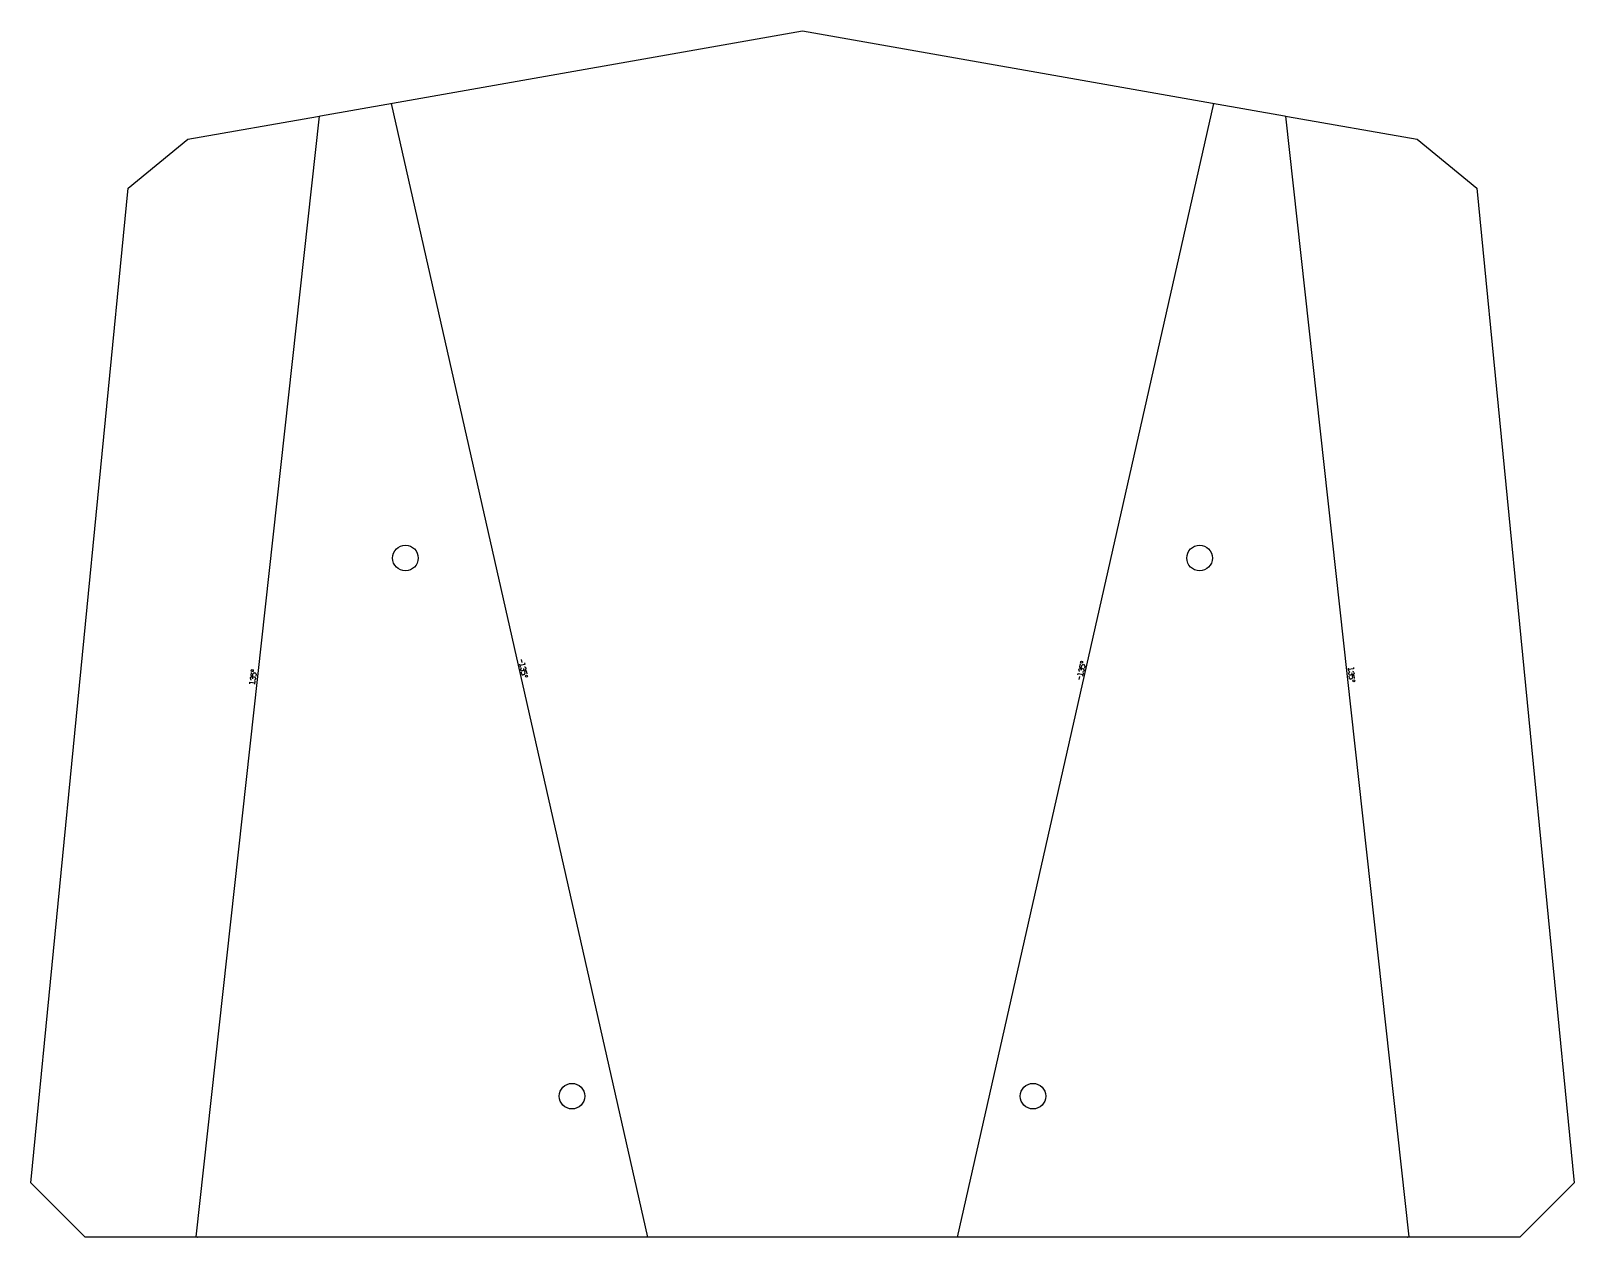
# Model space of a CAD drawing. Header units: millimetres. Extents: x 0 to 602, y 0 to 471.
import ezdxf

# ---------------------------------------------------------------- set-up
doc = ezdxf.new("R2010")
doc.units = ezdxf.units.MM
for name, color, linetype in [('Unfold018_Sketch', 7, 'CONTINUOUS'), ('Unfold018_Sketch_Bend_Labels', 7, 'CONTINUOUS'), ('Unfold018_Sketch_Bends', 7, 'CONTINUOUS'), ('Unfold018_Sketch_Holes', 7, 'CONTINUOUS')]:
    doc.layers.add(name, color=color, linetype=linetype)

msp = doc.modelspace()

# ---------------------------------------------------------------- linework, layer by layer
at = {"layer": 'Unfold018_Sketch'}
for p, q in [((141.09, 442.5), (301.09, 470.72)), ((301.09, 470.72), (461.09, 442.5)), ((112.97, 437.55), (141.15, 442.52)), ((141.15, 442.52), (141.09, 442.5)), ((461.09, 442.5), (461.03, 442.52)), ((461.03, 442.52), (489.21, 437.55)), ((61.21, 428.4), (111.9, 437.34)), ((111.9, 437.34), (112.97, 437.55)), ((489.21, 437.55), (490.27, 437.34)), ((490.27, 437.34), (540.97, 428.4)), ((38.03, 409.36), (61.21, 428.4)), ((540.97, 428.4), (564.15, 409.36)), ((0, 21.22), (38.03, 409.36)), ((564.15, 409.36), (602.18, 21.22)), ((21.21, 0.01), (0, 21.22)), ((602.18, 21.22), (580.97, 0.01)), ((65, 0.01), (21.21, 0.01)), ((240.02, 0.01), (64.94, 0.01)), ((64.94, 0.01), (65, 0.01)), ((241.09, 0), (240.02, 0.01)), ((301.09, 0), (241.09, 0)), ((361.09, 0), (301.09, 0)), ((362.16, 0.01), (361.09, 0)), ((537.24, 0.01), (362.16, 0.01)), ((580.97, 0.01), (537.18, 0.01)), ((537.18, 0.01), (537.24, 0.01))]:
    msp.add_line(p, q, dxfattribs=at)
at = {"layer": 'Unfold018_Sketch_Bend_Labels'}
for p, q in [((190.71, 223.63), (190.97, 222.46)), ((192.79, 223.48), (190.84, 223.04)), ((191.33, 225.41), (191.59, 224.24)), ((192.66, 224.07), (192.79, 223.48)), ((409.43, 223.68), (409.17, 222.51)), ((409.95, 222.33), (410.13, 223.11)), ((410.61, 223.41), (411, 223.32)), ((411.3, 222.85), (411.12, 222.06)), ((85.66, 217.94), (85.7, 218.33)), ((85.92, 220.32), (85.79, 219.13)), ((85.79, 219.13), (86.58, 219.04)), ((86.5, 218.25), (86.45, 217.85)), ((86.58, 219.04), (86.67, 219.84)), ((86.94, 218.6), (87.33, 218.56)), ((87.11, 220.19), (87.51, 220.15)), ((87.43, 215.73), (87.56, 216.92)), ((87.69, 218.12), (87.64, 217.72)), ((87.86, 219.71), (87.78, 218.91)), ((191.23, 221.28), (191.15, 221.67)), ((191.59, 219.72), (191.41, 220.5)), ((192.1, 221.07), (191.71, 220.98)), ((192.46, 219.51), (192.07, 219.42)), ((192.4, 221.55), (192.32, 221.94)), ((193.36, 220.95), (192.58, 220.77)), ((192.58, 220.77), (192.76, 219.99)), ((193.1, 222.12), (193.18, 221.73)), ((193.63, 219.77), (193.36, 220.95)), ((408.46, 219.38), (408.6, 219.97)), ((408.6, 219.97), (410.55, 219.53)), ((408.91, 221.34), (408.99, 221.73)), ((409.09, 217.6), (409.35, 218.77)), ((409.17, 222.51), (409.95, 222.33)), ((409.77, 221.55), (409.69, 221.16)), ((410.25, 221.85), (410.64, 221.76)), ((410.42, 218.94), (410.68, 220.11)), ((410.94, 221.28), (410.86, 220.89)), ((514.05, 222.09), (514.18, 220.9)), ((516.11, 221.71), (514.12, 221.5)), ((514.32, 219.71), (514.27, 220.1)), ((514.49, 218.12), (514.4, 218.91)), ((515.15, 219.4), (514.76, 219.35)), ((515.33, 217.81), (514.93, 217.76)), ((515.51, 219.84), (515.47, 220.23)), ((516.39, 219.13), (515.6, 219.04)), ((515.6, 219.04), (515.68, 218.25)), ((516.04, 222.31), (516.11, 221.71)), ((516.26, 220.32), (516.3, 219.92)), ((516.52, 217.94), (516.39, 219.13)), ((85.44, 215.95), (85.5, 216.54)), ((85.5, 216.54), (87.49, 216.33))]:
    msp.add_line(p, q, dxfattribs=at)
for centre in [(410, 224.37), (86.4, 221.07), (193.41, 218.91), (516.21, 217.1)]:
    msp.add_circle(centre, 0.4, dxfattribs=at)
for centre, start, end in [((410.52, 223.02), 77.26582, 167.26582), ((410.91, 222.93), -12.73418, 77.26582), ((86.05, 217.89), 173.73518, -96.26482), ((86.1, 218.29), -6.26482, 173.73518), ((86.89, 218.2), 83.73518, 173.73518), ((87.07, 219.79), 83.73518, 173.73518), ((87.25, 217.76), -96.26482, -6.26482), ((87.29, 218.16), -6.26482, 83.73518), ((87.47, 219.75), -6.26482, 83.73518), ((191.54, 221.76), 102.73418, -167.26582), ((191.62, 221.37), -167.26582, -77.26582), ((191.98, 219.81), -167.26582, -77.26582), ((192.01, 221.46), -77.26582, 12.73418), ((192.79, 221.64), -167.26582, 12.73418), ((192.37, 219.9), -77.26582, 12.73418), ((192.71, 222.03), 12.73418, 102.73418), ((409.3, 221.25), 167.26582, -102.73418), ((409.38, 221.64), -12.73418, 167.26582), ((410.16, 221.46), 77.26582, 167.26582), ((410.47, 220.98), -102.73418, -12.73418), ((410.55, 221.37), -12.73418, 77.26582), ((514.67, 220.15), 96.26482, -173.73518), ((514.71, 219.75), -173.73518, -83.73518), ((514.89, 218.16), -173.73518, -83.73518), ((515.11, 219.79), -83.73518, 6.26482), ((515.29, 218.2), -83.73518, 6.26482), ((515.91, 219.88), -173.73518, 6.26482), ((515.86, 220.28), 6.26482, 96.26482)]:
    msp.add_arc(centre, 0.4, start, end, dxfattribs=at)
at = {"layer": 'Unfold018_Sketch_Bends'}
for p, q in [((140.58, 442.39), (240.56, 0.01)), ((361.62, 0.01), (461.6, 442.39)), ((112.44, 437.45), (64.42, 0.07)), ((537.76, 0.07), (489.74, 437.45))]:
    msp.add_line(p, q, dxfattribs=at)
at = {"layer": 'Unfold018_Sketch_Holes'}
for centre in [(146.15, 265.01), (456.03, 265.01), (211.15, 55.01), (391.03, 55.01)]:
    msp.add_circle(centre, 5, dxfattribs=at)

doc.saveas('drawing.dxf')
